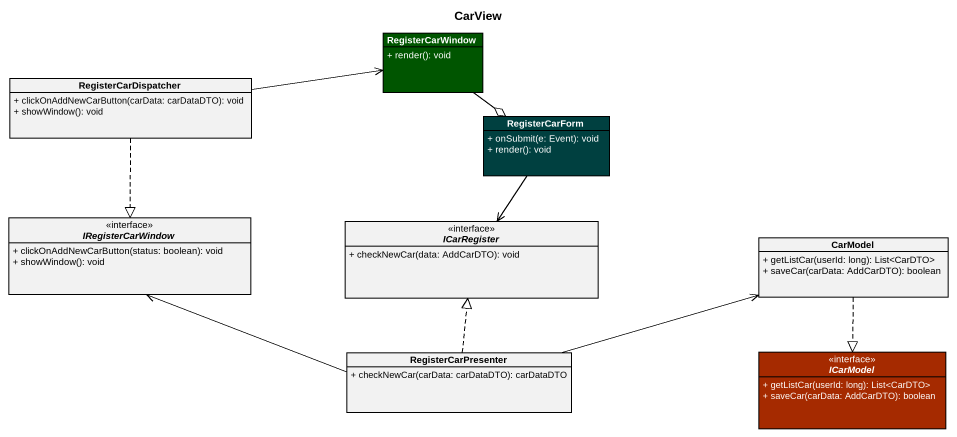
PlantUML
@startuml
title CarView
hide circle
hide empty members
skinparam classAttributeIconSize 0
class RegisterCarWindow #005500 {
  + render(): void
}
class RegisterCarDispatcher {
  + clickOnAddNewCarButton(carData: carDataDTO): void
  + showWindow(): void
}
class RegisterCarForm #004040 {
  + onSubmit(e: Event): void
  + render(): void
}
interface IRegisterCarWindow {
  + clickOnAddNewCarButton(status: boolean): void
  + showWindow(): void
}
interface ICarRegister {
  + checkNewCar(data: AddCarDTO): void
}
class CarModel {
  + getListCar(userId: long): List<CarDTO>
  + saveCar(carData: AddCarDTO): boolean
}
class RegisterCarPresenter {
  + checkNewCar(carData: carDataDTO): carDataDTO
}
interface ICarModel #A52A00 {
  + getListCar(userId: long): List<CarDTO>
  + saveCar(carData: AddCarDTO): boolean
}
RegisterCarWindow --o RegisterCarForm
RegisterCarDispatcher -right-> RegisterCarWindow
RegisterCarDispatcher ..|> IRegisterCarWindow
RegisterCarForm --> ICarRegister
CarModel ..|> ICarModel
RegisterCarPresenter -left-> IRegisterCarWindow
RegisterCarPresenter .up.|> ICarRegister
RegisterCarPresenter -right-> CarModel
@enduml
